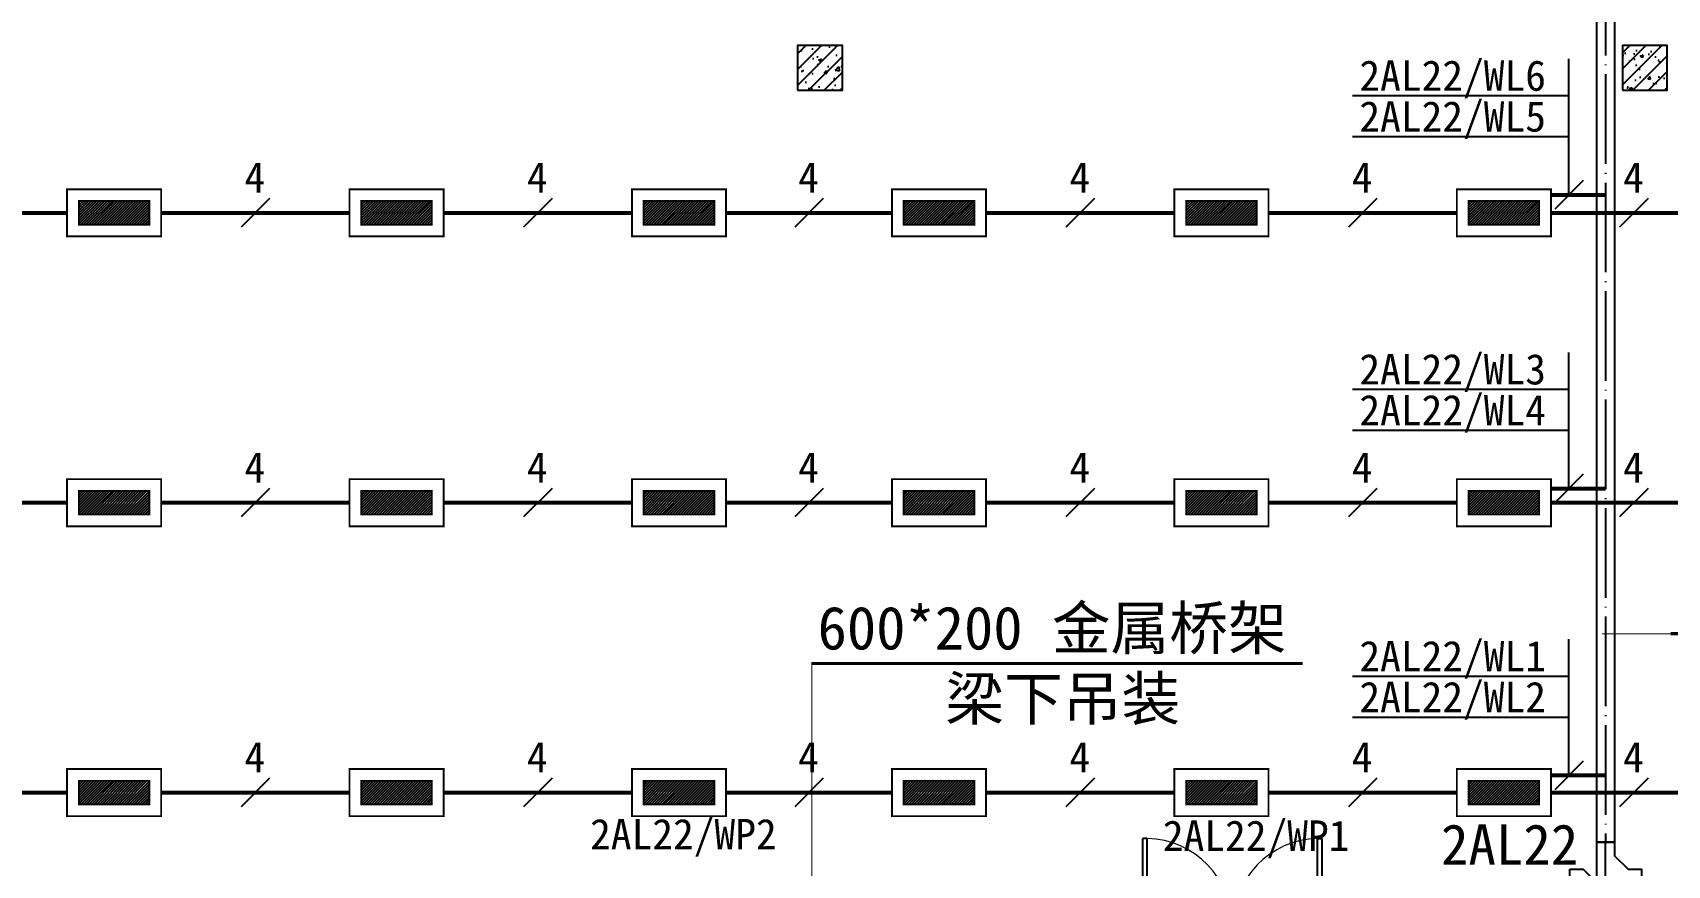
# Model space of a CAD drawing. Header units: millimetres. Extents: x -633009578 to 5705885, y -633235091 to 2571734.
# Drawn here: x 2865039 to 2883270, y 1865905 to 1875193 of the extents above; entities that cross this region are included whole.
import ezdxf

# ---------------------------------------------------------------- set-up
doc = ezdxf.new("R2010")
doc.units = ezdxf.units.MM
doc.header["$LTSCALE"] = 1000
doc.header["$MEASUREMENT"] = 0
doc.linetypes.add('DOTE', pattern=[2.4200000000000004, 2, -0.2, 0.02, -0.2])
doc.layers.get('0').update_dxf_attribs({"color": 9})
for name, color, linetype in [('3T_WOOD', 21, 'Continuous'), ('A-COLUM(柱)', 255, 'Continuous'), ('A-DOOR(门）', 4, 'Continuous'), ('电-强电平面-标注', 3, 'Continuous'), ('电-强电平面-线缆', 3, 'Continuous'), ('电-桥架', 4, 'Continuous'), ('设备-照明', 3, 'Continuous'), ('设备-箱柜', 3, 'Continuous')]:
    doc.layers.add(name, color=color, linetype=linetype)
doc.styles.add('ELEC-DIM', font='simhei.ttf')
doc.styles.add('IDQSTYLE', font='simhei.ttf', dxfattribs={"width": 0.707, "bigfont": 'hztxt.shx'})

# ---------------------------------------------------------------- blocks, each defined once
blk = doc.blocks.new('$DorLib2D$00000002')
for p, q in [((-0.5, -5.684341886080802e-17), (-0.5000000000000007, 0.4875)), ((-0.4750000000000007, 0.4875), (-0.5000000000000007, 0.4875)), ((-0.475, -2.842170943040401e-17), (-0.4750000000000007, 0.4875)), ((0.475, -2.842170943040401e-17), (0.4750000000000007, 0.4875)), ((0.4750000000000007, 0.4875), (0.5000000000000007, 0.4875)), ((0.5, -5.684341886080802e-17), (0.5000000000000007, 0.4875)), ((-0.5, -5.684341886080802e-17), (-0.475, -2.842170943040401e-17)), ((0.5, -5.684341886080802e-17), (0.475, -2.842170943040401e-17))]:
    blk.add_line(p, q)
at = {"lineweight": 13}
for centre, start, end in [((-0.4875, -4.263256414560601e-17), 0, 88.53071641864632), ((0.4875, -4.263256414560601e-17), 91.4692835813537, 180)]:
    blk.add_arc(centre, 0.4875, start, end, dxfattribs=at)
blk = doc.blocks.new('_FZH')
h = blk.add_hatch()
h.set_pattern_fill('钢筋混凝土', color=256, scale=0.1, style=0)
h.set_pattern_definition([(45, (0, 0), (-0.1767766952966369, 0.1767766952966369), []), (50, (0, 0), (0.7172601826007535, -0.06275213498259512), [0.07500000000000001, -0.8250000000000001]), (355, (0, 0), (-0.138751333613, 0.7521921337000119), [0.06, -0.66]), (100.4514, (0.05977168000000001, -0.00522934), (0.5785093817140216, 0.6894395420609536), [0.06374019, -0.701142112]), (46.1842, (0, 0.2), (1.067241048625645, -0.1655190143290181), [0.1125, -1.2375]), (96.6356, (0.088936745, 0.186206693), (0.9346627055487033, 0.9741178709004418), [0.095610288, -1.051713]), (351.1842, (0, 0.2), (0.9346619451336272, 0.9741186009253247), [0.09000000000000001, -0.9900000000000001]), (21, (0.1, 0.15), (0.5969070521184617, -0.4026188906653388), [0.07500000000000001, -0.8250000000000001]), (326, (0.1, 0.15), (0.2433153319215824, 0.7251500450468529), [0.06, -0.66]), (71.4514, (0.149742233, 0.116448394), (0.84022262858149, 0.3225304967099524), [0.06374019, -0.701142112]), (37.50000000000001, (0, 0), (0.01215985531729062, 0.3328938538313115), [0, -0.652, 0, -0.67, 0, -0.6625000000000001]), (7.499999999999999, (0, 0), (0.2630695374421486, 0.3944117118823603), [0, -0.382, 0, -0.637, 0, -0.2525]), (-32.5, (-0.223, 0), (0.533822436172409, -0.02255487173437976), [0, -0.25, 0, -0.78, 0, -1.035]), (-42.5, (-0.323, 0), (0.5831861693423862, 0.1001049823323177), [0, -0.325, 0, -0.518, 0, -0.735])])
h.paths.add_polyline_path([(-0.5, -0.5), (0.5, -0.5), (0.5, 0.5), (-0.5, 0.5)])
blk.add_lwpolyline([(-0.5, -0.5), (0.5, -0.5), (0.5, 0.5), (-0.5, 0.5)], close=True)
blk = doc.blocks.new('9-3-1')
at = {"layer": 'A-COLUM(柱)', "xscale": 500, "yscale": 500, "zscale": 500}
for p in [(1217940.598288325, 1196822.080887664), (1227140.598288325, 1196822.080887664)]:
    blk.add_blockref('_FZH', p, dxfattribs=at)
at = {"layer": 'A-DOOR(门）', "extrusion": (0, 0, -1), "xscale": -2000, "yscale": 2000, "zscale": 2000}
blk.add_blockref('$DorLib2D$00000002', (-1222540.598288316, 1187252.080887547), dxfattribs=at)
blk = doc.blocks.new('*X353')
at = {"color": 0, "linetype": 'Continuous'}
for p, q in [((277.1059544658493, 221.9516255332986), (279.536990929048, 224.3826619964973)), ((277.1059544658493, 222.2344682457732), (279.2541482165735, 224.3826619964973)), ((277.1059544658493, 222.5173109582479), (278.9713055040988, 224.3826619964973)), ((277.1059544658493, 222.8001536707225), (278.6884627916242, 224.3826619964973)), ((277.1059544658493, 223.0829963831971), (278.4056200791496, 224.3826619964973)), ((277.1059544658493, 223.3658390956717), (278.122777366675, 224.3826619964973)), ((277.1059544658493, 223.6486818081463), (277.8399346542004, 224.3826619964973)), ((277.1059544658493, 223.9315245206209), (277.5570919417257, 224.3826619964973)), ((277.1059544658493, 224.2143672330955), (277.2742492292511, 224.3826619964973)), ((277.3198336415227, 221.8826619964973), (279.8198336415227, 224.3826619964973)), ((277.6026763539973, 221.8826619964973), (280.1026763539973, 224.3826619964973)), ((277.8855190664719, 221.8826619964973), (280.3855190664719, 224.3826619964973)), ((278.1683617789465, 221.8826619964973), (280.6683617789466, 224.3826619964973)), ((278.4512044914212, 221.8826619964973), (280.9512044914212, 224.3826619964973)), ((278.7340472038958, 221.8826619964973), (281.2340472038958, 224.3826619964973)), ((279.0168899163704, 221.8826619964973), (281.5168899163704, 224.3826619964973)), ((279.299732628845, 221.8826619964973), (281.799732628845, 224.3826619964973)), ((279.5825753413196, 221.8826619964973), (282.0825753413196, 224.3826619964973)), ((279.8654180537943, 221.8826619964973), (282.3654180537943, 224.3826619964973)), ((280.1482607662689, 221.8826619964973), (282.6482607662689, 224.3826619964973)), ((280.4311034787435, 221.8826619964973), (282.9311034787435, 224.3826619964973)), ((280.7139461912181, 221.8826619964973), (283.2139461912181, 224.3826619964973)), ((280.9967889036927, 221.8826619964973), (283.4967889036927, 224.3826619964973)), ((281.2796316161674, 221.8826619964973), (283.7796316161674, 224.3826619964973)), ((281.5624743286419, 221.8826619964973), (284.062474328642, 224.3826619964973)), ((281.8453170411166, 221.8826619964973), (284.3453170411166, 224.3826619964973)), ((282.1281597535912, 221.8826619964973), (284.6059544658494, 224.3604567087555)), ((282.4110024660658, 221.8826619964973), (284.6059544658494, 224.0776139962809)), ((282.6938451785405, 221.8826619964973), (284.6059544658494, 223.7947712838063)), ((282.976687891015, 221.8826619964973), (284.6059544658494, 223.5119285713317)), ((283.2595306034897, 221.8826619964973), (284.6059544658494, 223.229085858857)), ((283.5423733159643, 221.8826619964973), (284.6059544658494, 222.9462431463824)), ((283.8252160284389, 221.8826619964973), (284.6059544658494, 222.6634004339078)), ((284.1080587409135, 221.8826619964973), (284.6059544658494, 222.3805577214332)), ((284.3909014533882, 221.8826619964973), (284.6059544658494, 222.0977150089586))]:
    blk.add_line(p, q, dxfattribs=at)
blk = doc.blocks.new('HC000062')
at = {"color": 0, "linetype": 'Continuous', "const_width": 0.2}
for points in [[(-4.97662087547036, 2.499999999999943), (5.023379124529697, 2.499999999999943), (5.023379124529697, -2.500000000000057), (-4.97662087547036, -2.500000000000057), (-4.97662087547036, 2.499999999999943)], [(-3.72662087547036, 1.25), (-3.72662087547036, -1.250000000000057), (3.773379124529697, -1.250000000000057), (3.773379124529697, 1.25), (-3.72662087547036, 1.25)]]:
    blk.add_lwpolyline(points, dxfattribs=at)
at = {"color": 0, "linetype": 'Continuous'}
blk.add_blockref('*X353', (-280.8325753413197, -223.1326619964974), dxfattribs=at)
at = {"color": 0, "style": 'IDQSTYLE', "width": 0.7}
blk.add_attdef('PSFHATT', (7.023379124529697, -2.500000000000057), '', height=2.5, dxfattribs=at)

msp = doc.modelspace()

# ---------------------------------------------------------------- linework, layer by layer
at = {"layer": '电-强电平面-标注'}
for p, q in [((2882173.000000001, 1873383.000000014), (2882173.000000001, 1874901.5)), ((2882173.000000001, 1874486.5), (2879759.708860761, 1874486.5)), ((2882173.000000001, 1874030.5), (2879759.708860761, 1874030.5)), ((2882332.099025759, 1873542.099025791), (2882013.900974244, 1873223.900974238)), ((2867681.547865569, 1873342.029281538), (2867363.349814036, 1873023.831230003)), ((2870831.547865569, 1873342.029281538), (2870513.349814036, 1873023.831230003)), ((2873856.547865569, 1873342.029281538), (2873538.349814036, 1873023.831230003)), ((2876881.547865569, 1873342.029281538), (2876563.349814036, 1873023.831230003)), ((2880031.547865569, 1873342.029281538), (2879713.349814036, 1873023.831230003)), ((2883056.547865569, 1873342.029281538), (2882738.349814036, 1873023.831230003)), ((2882173.000000001, 1870107.500000014), (2882173.000000001, 1871626)), ((2882173.000000001, 1871211), (2879759.708860761, 1871211)), ((2882173.000000001, 1870755), (2879759.708860761, 1870755)), ((2867681.547865569, 1870108.695948195), (2867363.349814036, 1869790.49789666)), ((2870831.547865569, 1870108.695948195), (2870513.349814036, 1869790.49789666)), ((2873856.547865569, 1870108.695948195), (2873538.349814036, 1869790.49789666)), ((2876881.547865569, 1870108.695948195), (2876563.349814036, 1869790.49789666)), ((2880031.547865569, 1870108.695948195), (2879713.349814036, 1869790.49789666)), ((2882332.099025759, 1870266.599025791), (2882013.900974244, 1869948.400974238)), ((2883056.547865569, 1870108.695948195), (2882738.349814036, 1869790.49789666)), ((2882173.000000001, 1866907.500000014), (2882173.000000001, 1868426)), ((2882173.000000001, 1868011), (2879759.708860761, 1868011)), ((2882173.000000001, 1867555), (2879759.708860761, 1867555)), ((2882332.099025759, 1867066.599025791), (2882013.900974244, 1866748.400974238)), ((2867681.547865569, 1866875.362614851), (2867363.349814036, 1866557.164563317)), ((2870831.547865569, 1866875.362614851), (2870513.349814036, 1866557.164563317)), ((2873856.547865569, 1866875.362614851), (2873538.349814036, 1866557.164563317)), ((2876881.547865569, 1866875.362614851), (2876563.349814036, 1866557.164563317)), ((2880031.547865569, 1866875.362614851), (2879713.349814036, 1866557.164563317)), ((2883056.547865569, 1866875.362614851), (2882738.349814036, 1866557.164563317))]:
    msp.add_line(p, q, dxfattribs=at)
at = {"layer": '电-强电平面-线缆', "color": 1, "linetype": 'Continuous', "const_width": 45}
for points in [[(2881972.448839803, 1873383.000000003), (2882582.499999936, 1873383.000000037)], [(2863572.548839803, 1873182.930255771), (2865422.348839803, 1873182.930255771)], [(2866472.548839803, 1873182.930255771), (2868572.348839803, 1873182.930255771)], [(2869622.548839803, 1873182.930255771), (2871722.348839803, 1873182.930255771)], [(2872772.548839803, 1873182.930255771), (2874622.348839803, 1873182.930255771)], [(2875672.548839803, 1873182.930255771), (2877772.348839803, 1873182.930255771)], [(2878822.548839803, 1873182.930255771), (2880922.348839803, 1873182.930255771)], [(2881972.548839803, 1873182.930255771), (2883822.348839803, 1873182.930255771)], [(2881972.448839803, 1870107.500000003), (2882582.499999936, 1870107.500000037)], [(2863572.548839803, 1869949.596922427), (2865422.348839803, 1869949.596922427)], [(2866472.548839803, 1869949.596922427), (2868572.348839803, 1869949.596922427)], [(2869622.548839803, 1869949.596922427), (2871722.348839803, 1869949.596922427)], [(2872772.548839803, 1869949.596922427), (2874622.348839803, 1869949.596922427)], [(2875672.548839803, 1869949.596922427), (2877772.348839803, 1869949.596922427)], [(2878822.548839803, 1869949.596922427), (2880922.348839803, 1869949.596922427)], [(2881972.548839803, 1869949.596922427), (2883822.348839803, 1869949.596922427)], [(2881972.448839803, 1866907.500000003), (2882582.499999936, 1866907.500000037)], [(2863572.548839803, 1866716.263589084), (2865422.348839803, 1866716.263589084)], [(2866472.548839803, 1866716.263589084), (2868572.348839803, 1866716.263589084)], [(2869622.548839803, 1866716.263589084), (2871722.348839803, 1866716.263589084)], [(2872772.548839803, 1866716.263589084), (2874622.348839803, 1866716.263589084)], [(2875672.548839803, 1866716.263589084), (2877772.348839803, 1866716.263589084)], [(2878822.548839803, 1866716.263589084), (2880922.348839803, 1866716.263589084)], [(2881972.548839803, 1866716.263589084), (2883822.348839803, 1866716.263589084)]]:
    msp.add_lwpolyline(points, dxfattribs=at)
at = {"layer": '电-桥架', "color": 5, "linetype": 'DOTE', "ltscale": 0.5}
for p in [(2882582.499999248, 1877149.5), (2882582.499999882, 1865762.500007156)]:
    msp.add_line(p, (2882582.49999986, 1866162.500007156), dxfattribs=at)
at = {"layer": '电-桥架', "ltscale": 0.5}
for points in [[(2882482.49999986, 1866162.50000715), (2882482.499999249, 1877149.499999994), (2882682.499999249, 1877149.500000006), (2882682.49999986, 1866162.500007162)], [(2882182.499999882, 1865862.500007156), (2882332.499999882, 1865862.500007156), (2882682.499999888, 1865512.500007158), (2882682.499999891, 1865362.500007158), (2882482.499999891, 1865362.500007153), (2882482.499999888, 1865512.500007153), (2882482.499999869, 1866012.50000715), (2882482.49999986, 1866162.50000715), (2882682.49999986, 1866162.500007162), (2882682.499999869, 1866012.500007162), (2882832.499999882, 1865862.500007156), (2882982.499999882, 1865862.500007156), (2882982.499999883, 1865662.500007156), (2882832.499999883, 1865662.500007156), (2882332.499999883, 1865662.500007156), (2882182.499999883, 1865662.500007156)]]:
    msp.add_lwpolyline(points, close=True, dxfattribs=at)
at = {"layer": '设备-箱柜', "color": 6}
for points in [[(2882540.652136793, 1868487.699425386, 12, 12, 0), (2883308.137059613, 1868487.699425386, 12, 12, 0), (2883308.137059613, 1868487.699425386, 36, 36, 0), (2888780.080811953, 1868487.699425386, 36, 36, 0)], [(2873729.780695075, 1865762.500025691, 12, 12, 0), (2873729.780695075, 1868156.501676125, 12, 12, 0), (2873729.780695075, 1868156.501676125, 36, 36, 0), (2879201.724447415, 1868156.501676125, 36, 36, 0)]]:
    msp.add_lwpolyline(points, format="xyseb", dxfattribs=at)

# ---------------------------------------------------------------- block references
at = {"layer": '3T_WOOD'}
msp.add_blockref('9-3-1', (1655879.395743424, 677977.51603476), dxfattribs=at)
at = {"layer": '设备-照明', "xscale": 105, "yscale": 105, "zscale": 105}
for p in [(2865944.994031727, 1873182.930255771), (2869094.994031727, 1873182.930255771), (2872244.994031727, 1873182.930255771), (2875144.994031727, 1873182.930255771), (2878294.994031727, 1873182.930255771), (2881444.994031727, 1873182.930255771), (2865944.994031727, 1869949.596922427), (2869094.994031727, 1869949.596922427), (2872244.994031727, 1869949.596922427), (2875144.994031727, 1869949.596922427), (2878294.994031727, 1869949.596922427), (2881444.994031727, 1869949.596922427), (2865944.994031727, 1866716.263589084), (2869094.994031727, 1866716.263589084), (2872244.994031727, 1866716.263589084), (2875144.994031727, 1866716.263589084), (2878294.994031727, 1866716.263589084), (2881444.994031727, 1866716.263589084)]:
    msp.add_blockref('HC000062', p, dxfattribs=at)

# ---------------------------------------------------------------- texts
at = {"layer": '电-强电平面-标注', "style": 'ELEC-DIM'}
for s, height, p in [('2AL22/WL6', 339.8734177215189, (2879835.658227848, 1874544.5)), ('2AL22/WL5', 339.8734177215189, (2879835.658227848, 1874088.5)), ('4', 339.8734177215189, (2867400.929852459, 1873407.930255771)), ('4', 339.8734177215189, (2870550.929852459, 1873407.930255771)), ('4', 339.8734177215189, (2873575.929852459, 1873407.930255771)), ('4', 339.8734177215189, (2876600.929852459, 1873407.930255771)), ('4', 339.8734177215189, (2879750.929852459, 1873407.930255771)), ('4', 339.8734177215189, (2882775.929852459, 1873407.930255771)), ('2AL22/WL3', 339.8734177215189, (2879835.658227848, 1871269)), ('2AL22/WL4', 339.8734177215189, (2879835.658227848, 1870813)), ('4', 339.8734177215189, (2867400.929852459, 1870174.596922427)), ('4', 339.8734177215189, (2870550.929852459, 1870174.596922427)), ('4', 339.8734177215189, (2873575.929852459, 1870174.596922427)), ('4', 339.8734177215189, (2876600.929852459, 1870174.596922427)), ('4', 339.8734177215189, (2879750.929852459, 1870174.596922427)), ('4', 339.8734177215189, (2882775.929852459, 1870174.596922427)), ('2AL22/WL1', 339.8734177215189, (2879835.658227848, 1868069)), ('2AL22/WL2', 339.8734177215189, (2879835.658227848, 1867613)), ('4', 339.8734177215189, (2867400.929852459, 1866941.263589084)), ('4', 339.8734177215189, (2870550.929852459, 1866941.263589084)), ('4', 339.8734177215189, (2873575.929852459, 1866941.263589084)), ('4', 339.8734177215189, (2876600.929852459, 1866941.263589084)), ('4', 339.8734177215189, (2879750.929852459, 1866941.263589084)), ('4', 339.8734177215189, (2882775.929852459, 1866941.263589084)), ('2AL22/WP2', 339.8734177215189, (2871256.037974683, 1866083.575949367)), ('2AL22/WP1', 339.8734177215189, (2877644.025316455, 1866066.075949367)), ('2AL22', 450, (2880746.078287686, 1865912.475141805))]:
    msp.add_text(s, height=height, dxfattribs=at).set_placement(p)
at = {"layer": '设备-箱柜', "color": 6, "style": 'ELEC-DIM'}
for s, p in [('600*200 金属桥架', (2873793.610495922, 1868312.264800035)), ('梁下吊装', (2875218.075138368, 1867524.802250739))]:
    msp.add_text(s, height=480, dxfattribs=at).set_placement(p)

doc.saveas('drawing.dxf')
